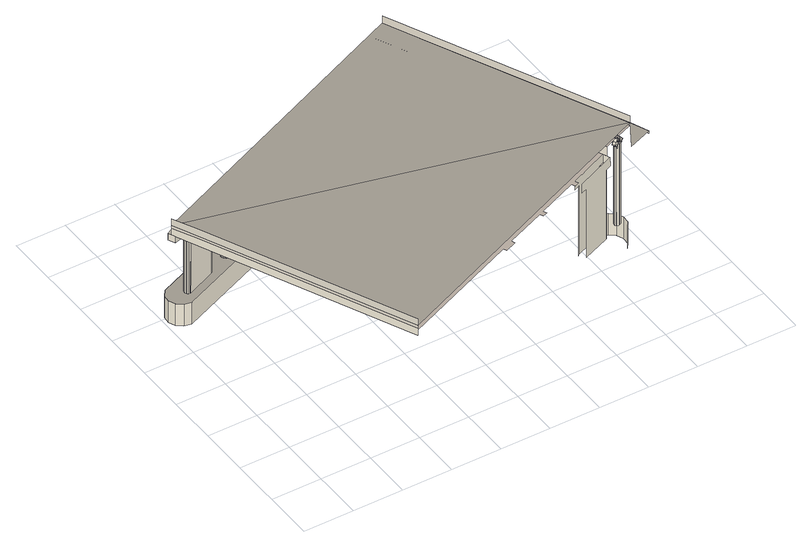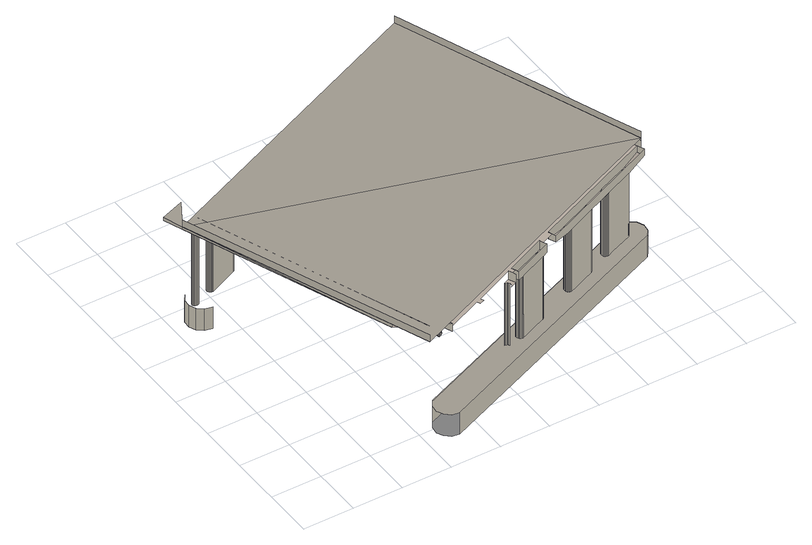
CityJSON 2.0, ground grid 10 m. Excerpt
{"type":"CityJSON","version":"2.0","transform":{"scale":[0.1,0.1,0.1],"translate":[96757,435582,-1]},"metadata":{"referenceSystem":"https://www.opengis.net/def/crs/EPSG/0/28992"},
"CityObjects":{
"bridge1":{"type":"Bridge","attributes":{"name":"Van Brienenoordbrug"},"children":["bridge1-1","bridge1-2","bridge1-3","bridge1-4","bridge1-5","bridge1-6","bridge1-7","bridge1-8","bridge1-9","bridge1-10","bridge1-11","bridge1-12","bridge1-13","bridge1-14","bridge1-15","bridge1-16","bridge1-17","bridge1-18","bridge1-19","bridge1-20","bridge1-21","bridge1-22","bridge1-23","bridge1-24","bridge1-25","bridge1-26","bridge1-27","bridge1-28","bridge1-29","bridge1-30","bridge1-31","bridge1-32","bridge1-33","bridge1-34","bridge1-35","bridge1-36","bridge1-37","bridge1-38","bridge1-39","bridge1-40","bridge1-41","bridge1-42","bridge1-43","bridge1-44","bridge1-45","bridge1-46","bridge1-47","bridge1-48","bridge1-49","bridge1-50","bridge1-51","bridge1-52","bridge1-53","bridge1-54","bridge1-55","bridge1-56","bridge1-57","bridge1-58","bridge1-59","bridge1-60","bridge1-61","bridge1-62","bridge1-63","bridge1-64","bridge1-65","bridge1-66","bridge1-67","bridge1-68","bridge1-69","bridge1-70","bridge1-71","bridge1-72","bridge1-73","bridge1-74","bridge1-75","bridge1-76","bridge1-77","bridge1-78","bridge1-79","bridge1-80","bridge1-81","bridge1-82","bridge1-83","bridge1-84","bridge1-85","bridge1-86","bridge1-87","bridge1-88","bridge1-89","bridge1-90","bridge1-91","bridge1-92","bridge1-93"],"geometry":[{"type":"MultiSurface","lod":"2","boundaries":[[[0,1,2,3,4]],[[5,6,7,8]],[[6,9,10,7]],[[11,5,8,12]],[[4,13,14,0]],[[9,15,16,10]],[[2,17,18,19,20]],[[21,11,12,22]],[[23,24,25,26]],[[26,25,27,28]],[[29,30,24,23]],[[28,27,31,32]],[[33,34,30,29]],[[13,35,36,37,31,27,25,24,30,34,38,39,40,41,14]],[[32,31,37,42]],[[43,38,34,33]],[[42,37,36,44]],[[45,39,38,43]],[[44,36,35,46]],[[47,40,39,45]],[[48,41,40,47]],[[49,50,41,48]],[[46,35,51,52,53]],[[52,51,54,55]],[[55,54,56,57]],[[58,59,50,49]],[[57,56,60,61]],[[62,63,59,58]],[[61,60,64,65]],[[66,67,63,62]],[[68,69,67,66]],[[65,64,70,71]],[[72,73,69,68]],[[71,70,74,75]],[[75,74,73,72]],[[13,4,3,76,77,78,79,80,81,51,35]],[[82,50,59,63,67,69,73,74,70,64,60,56,54,51,81,83,84,85,86,87,88,89,90,91,92,93]],[[94,95,96,1,0,14,41,50,82,97]],[[98,88,87,99]],[[100,89,88,98]],[[99,87,86,101]],[[101,86,85,102]],[[103,90,89,100]],[[102,85,84,104]],[[105,91,90,103]],[[104,84,83,106]],[[107,92,91,105]],[[106,83,81,108]],[[109,93,92,107]],[[110,82,93,109]],[[111,97,82,110]],[[108,81,80,112,113]],[[112,80,114,115]],[[115,114,116,117]],[[118,119,97,111]],[[117,116,120,121]],[[122,123,119,118]],[[121,120,124,125]],[[126,127,123,122]],[[94,97,119,123,127,128,129,130,131,124,120,116,114,80,79]],[[132,128,127,126]],[[125,124,131,133]],[[134,129,128,132]],[[133,131,130,135]],[[135,130,129,134]],[[136,137,138]],[[79,78,95,94]],[[139,140,141,142,143,144,145,17,2,1,96,146,147,148,149,150,151,152,153]],[[78,77,146,96,95]],[[154,148,147,155,156]],[[157,158,159,160]],[[161,162,158,157]],[[160,159,163,164]],[[165,166,162,161]],[[164,163,167,168]],[[169,154,156,170,171,172,167,163,159,158,162,166,173,174,175]],[[168,167,172,176]],[[177,173,166,165]],[[176,172,171,178]],[[179,174,173,177]],[[178,171,170,180]],[[181,175,174,179]],[[15,182,183,16]],[[184,169,175,181]],[[185,22,12,8,7,10,16,183,186,187,188,189]],[[190,21,22,185]],[[21,190,191,192,193,194,195,182,15,9,6,5,11]],[[169,184,196,197]],[[198,199,180,170,200]],[[155,201,202,200,170,156]],[[154,169,197,203,149,148]],[[198,200,204,205]],[[205,204,206,207]],[[208,209,197,196]],[[207,206,210,211]],[[212,213,209,208]],[[211,210,214,215]],[[216,217,213,212]],[[200,202,203,197,209,213,217,218,219,220,221,214,210,206,204]],[[215,214,221,222]],[[223,218,217,216]],[[224,219,218,223]],[[222,221,220,225,226]],[[226,225,220,219,224]],[[202,201,150,149,203]],[[227,152,151,228,229]],[[230,231,232,233]],[[234,235,231,230]],[[236,227,229,237,238,239,240,241,242,232,231,235,243,244,245]],[[246,243,235,234]],[[247,244,243,246]],[[248,245,244,247]],[[249,236,245,248]],[[143,142,250,251,252,253,254,255,256,257,258,259,260,261,262,263,264,265,266]],[[136,267,268,137]],[[269,270,271,272]],[[273,274,270,269]],[[275,255,254,276,277,278,274,273]],[[279,280,281,282,283,284,285,286,287]],[[253,252,288,289]],[[290,291,278,277]],[[287,286,292,293]],[[294,295,291,290]],[[296,289,288]],[[293,292,297,298]],[[299,300,295,294]],[[298,297,301,302]],[[303,304,300,299]],[[277,276,279,287,293,298,302,305,306,307,308,303,299,294,290]],[[302,301,309,305]],[[308,310,304,303]],[[305,309,311,306]],[[307,312,310,308]],[[306,311,312,307]],[[276,254,253,313,280,279]],[[314,315,316,317]],[[289,296,318,319,320]],[[321,322,323,324]],[[315,325,326,316]],[[327,321,324,328]],[[325,327,328,326]],[[136,329,330]]],"semantics":{"surfaces":[{"type":"WallSurface"},{"type":"OuterCeilingSurface"},{"type":"OuterFloorSurface"},{"type":"GroundSurface"}],"values":[0,0,0,0,1,0,0,0,0,0,0,0,0,1,0,0,0,0,0,0,0,0,0,0,0,0,0,0,0,0,0,0,0,0,0,0,1,0,0,0,0,0,0,0,0,0,0,0,0,0,0,0,0,0,0,0,0,0,0,1,0,0,0,0,0,2,1,1,0,0,0,0,0,0,0,1,0,0,0,0,0,0,0,0,3,0,2,0,0,0,0,0,0,0,0,0,0,0,1,0,0,0,0,0,0,0,0,0,1,0,0,0,0,1,2,0,0,0,0,0,0,0,0,1,0,0,0,0,1,0,0,0,0,0,0,0,1,0,0,0,0,2]}}]},
"bridge1-1":{"type":"BridgeInstallation","parents":["bridge1"],"geometry":[{"type":"MultiSurface","lod":"2","boundaries":[[[138,137,20,19,18]]]}]},
"bridge1-2":{"type":"BridgeInstallation","parents":["bridge1"],"geometry":[{"type":"MultiSurface","lod":"2","boundaries":[[[331,332,333,137,138]]]}]},
"bridge1-3":{"type":"BridgeInstallation","parents":["bridge1"],"geometry":[{"type":"MultiSurface","lod":"2","boundaries":[[[334,335,336,337]]]}]},
"bridge1-4":{"type":"BridgeInstallation","parents":["bridge1"],"geometry":[{"type":"MultiSurface","lod":"2","boundaries":[[[338,339,335,334]]]}]},
"bridge1-5":{"type":"BridgeInstallation","parents":["bridge1"],"geometry":[{"type":"MultiSurface","lod":"2","boundaries":[[[337,336,340,341]]]}]},
"bridge1-6":{"type":"BridgeInstallation","parents":["bridge1"],"geometry":[{"type":"MultiSurface","lod":"2","boundaries":[[[342,343,339,338]]]}]},
"bridge1-7":{"type":"BridgeInstallation","parents":["bridge1"],"geometry":[{"type":"MultiSurface","lod":"2","boundaries":[[[344,345,341,340]]]}]},
"bridge1-8":{"type":"BridgeInstallation","parents":["bridge1"],"geometry":[{"type":"MultiSurface","lod":"2","boundaries":[[[346,347,343,342]]]}]},
"bridge1-9":{"type":"BridgeInstallation","parents":["bridge1"],"geometry":[{"type":"MultiSurface","lod":"2","boundaries":[[[348,349,345,344,350]]]}]},
"bridge1-10":{"type":"BridgeInstallation","parents":["bridge1"],"geometry":[{"type":"MultiSurface","lod":"2","boundaries":[[[351,352,347,346]]]}]},
"bridge1-11":{"type":"BridgeInstallation","parents":["bridge1"],"geometry":[{"type":"MultiSurface","lod":"2","boundaries":[[[348,350,353,354]]]}]},
"bridge1-12":{"type":"BridgeInstallation","parents":["bridge1"],"geometry":[{"type":"MultiSurface","lod":"2","boundaries":[[[355,356,352,351]]]}]},
"bridge1-13":{"type":"BridgeInstallation","parents":["bridge1"],"geometry":[{"type":"MultiSurface","lod":"2","boundaries":[[[357,358,354,353]]]}]},
"bridge1-14":{"type":"BridgeInstallation","parents":["bridge1"],"geometry":[{"type":"MultiSurface","lod":"2","boundaries":[[[357,356,355,358]]]}]},
"bridge1-15":{"type":"BridgeInstallation","parents":["bridge1"],"geometry":[{"type":"MultiSurface","lod":"2","boundaries":[[[359,360,361,362]]]}]},
"bridge1-16":{"type":"BridgeInstallation","parents":["bridge1"],"geometry":[{"type":"MultiSurface","lod":"2","boundaries":[[[363,359,362,364]]]}]},
"bridge1-17":{"type":"BridgeInstallation","parents":["bridge1"],"geometry":[{"type":"MultiSurface","lod":"2","boundaries":[[[365,366,361,360]]]}]},
"bridge1-18":{"type":"BridgeInstallation","parents":["bridge1"],"geometry":[{"type":"MultiSurface","lod":"2","boundaries":[[[367,363,364,368]]]}]},
"bridge1-19":{"type":"BridgeInstallation","parents":["bridge1"],"geometry":[{"type":"MultiSurface","lod":"2","boundaries":[[[361,369,370,371,372,373,374,375,376,368,364,362]]]}]},
"bridge1-20":{"type":"BridgeInstallation","parents":["bridge1"],"geometry":[{"type":"MultiSurface","lod":"2","boundaries":[[[367,368,376]]]}]},
"bridge1-21":{"type":"BridgeInstallation","parents":["bridge1"],"geometry":[{"type":"MultiSurface","lod":"2","boundaries":[[[377,367,376,375]]]}]},
"bridge1-22":{"type":"BridgeInstallation","parents":["bridge1"],"geometry":[{"type":"MultiSurface","lod":"2","boundaries":[[[378,379,380,360,359,363,367,377,381,382,383,384,385]]]}]},
"bridge1-23":{"type":"BridgeInstallation","parents":["bridge1"],"geometry":[{"type":"MultiSurface","lod":"2","boundaries":[[[361,386,369]]]}]},
"bridge1-24":{"type":"BridgeInstallation","parents":["bridge1"],"geometry":[{"type":"MultiSurface","lod":"2","boundaries":[[[381,377,375,374]]]}]},
"bridge1-25":{"type":"BridgeInstallation","parents":["bridge1"],"geometry":[{"type":"MultiSurface","lod":"2","boundaries":[[[382,381,374,373]]]}]},
"bridge1-26":{"type":"BridgeInstallation","parents":["bridge1"],"geometry":[{"type":"MultiSurface","lod":"2","boundaries":[[[360,380,387]]]}]},
"bridge1-27":{"type":"BridgeInstallation","parents":["bridge1"],"geometry":[{"type":"MultiSurface","lod":"2","boundaries":[[[383,382,373,372]]]}]},
"bridge1-28":{"type":"BridgeInstallation","parents":["bridge1"],"geometry":[{"type":"MultiSurface","lod":"2","boundaries":[[[388,320,389,366,365]]]}]},
"bridge1-29":{"type":"BridgeInstallation","parents":["bridge1"],"geometry":[{"type":"MultiSurface","lod":"2","boundaries":[[[390,391,392,393]]]}]},
"bridge1-30":{"type":"BridgeInstallation","parents":["bridge1"],"geometry":[{"type":"MultiSurface","lod":"2","boundaries":[[[370,394,371]]]}]},
"bridge1-31":{"type":"BridgeInstallation","parents":["bridge1"],"geometry":[{"type":"MultiSurface","lod":"2","boundaries":[[[371,394,392,391,395,384,383,372]]]}]},
"bridge1-32":{"type":"BridgeInstallation","parents":["bridge1"],"geometry":[{"type":"MultiSurface","lod":"2","boundaries":[[[393,392,394,370,369,396]]]}]},
"bridge1-33":{"type":"BridgeInstallation","parents":["bridge1"],"geometry":[{"type":"MultiSurface","lod":"2","boundaries":[[[394,395,391,392]]]}]},
"bridge1-34":{"type":"BridgeInstallation","parents":["bridge1"]},
"bridge1-35":{"type":"BridgeInstallation","parents":["bridge1"],"geometry":[{"type":"MultiSurface","lod":"2","boundaries":[[[397,398,395,391,390]]]}]},
"bridge1-36":{"type":"BridgeInstallation","parents":["bridge1"],"geometry":[{"type":"MultiSurface","lod":"2","boundaries":[[[395,394,370,398]]]}]},
"bridge1-37":{"type":"BridgeInstallation","parents":["bridge1"],"geometry":[{"type":"MultiSurface","lod":"2","boundaries":[[[384,395,398,385]]]}]},
"bridge1-38":{"type":"BridgeInstallation","parents":["bridge1"],"geometry":[{"type":"MultiSurface","lod":"2","boundaries":[[[399,378,398,370]]]}]},
"bridge1-39":{"type":"BridgeInstallation","parents":["bridge1"],"geometry":[{"type":"MultiSurface","lod":"2","boundaries":[[[400,379,378,399]]]}]},
"bridge1-40":{"type":"BridgeInstallation","parents":["bridge1"],"geometry":[{"type":"MultiSurface","lod":"2","boundaries":[[[385,398,378]]]}]},
"bridge1-41":{"type":"BridgeInstallation","parents":["bridge1"]},
"bridge1-42":{"type":"BridgeInstallation","parents":["bridge1"],"geometry":[{"type":"MultiSurface","lod":"2","boundaries":[[[396,369,386,401]]]}]},
"bridge1-43":{"type":"BridgeInstallation","parents":["bridge1"]},
"bridge1-44":{"type":"BridgeInstallation","parents":["bridge1"],"geometry":[{"type":"MultiSurface","lod":"2","boundaries":[[[389,320,402]]]}]},
"bridge1-45":{"type":"BridgeInstallation","parents":["bridge1"],"geometry":[{"type":"MultiSurface","lod":"2","boundaries":[[[387,380,379,378,398,397,403]]]}]},
"bridge1-46":{"type":"BridgeInstallation","parents":["bridge1"],"geometry":[{"type":"MultiSurface","lod":"2","boundaries":[[[401,386,404,405]]]}]},
"bridge1-47":{"type":"BridgeInstallation","parents":["bridge1"],"geometry":[{"type":"MultiSurface","lod":"2","boundaries":[[[406,407,387,403]]]}]},
"bridge1-48":{"type":"BridgeInstallation","parents":["bridge1"],"geometry":[{"type":"MultiSurface","lod":"2","boundaries":[[[369,408,409,410,411,400,399,370]]]}]},
"bridge1-49":{"type":"BridgeInstallation","parents":["bridge1"],"geometry":[{"type":"MultiSurface","lod":"2","boundaries":[[[412,413,414,408,369,361,366,389],[352,356,357,353,350,344,340,336,335,339,343,347]]]}]},
"bridge1-50":{"type":"BridgeInstallation","parents":["bridge1"]},
"bridge1-51":{"type":"BridgeInstallation","parents":["bridge1"]},
"bridge1-52":{"type":"BridgeInstallation","parents":["bridge1"],"geometry":[{"type":"MultiSurface","lod":"2","boundaries":[[[404,415,408,369,386]]]}]},
"bridge1-53":{"type":"BridgeInstallation","parents":["bridge1"],"geometry":[{"type":"MultiSurface","lod":"2","boundaries":[[[407,387,380,416,417]]]}]},
"bridge1-54":{"type":"BridgeInstallation","parents":["bridge1"],"geometry":[{"type":"MultiSurface","lod":"2","boundaries":[[[379,418,416,380]]]}]},
"bridge1-55":{"type":"BridgeInstallation","parents":["bridge1"]},
"bridge1-56":{"type":"BridgeInstallation","parents":["bridge1"],"geometry":[{"type":"MultiSurface","lod":"2","boundaries":[[[419,420,421,422,423,424,425,426,427,428,429,430,431,432,388,365,360,380,416,433,434]]]}]},
"bridge1-57":{"type":"BridgeInstallation","parents":["bridge1"],"geometry":[{"type":"MultiSurface","lod":"2","boundaries":[[[405,404,415,435]]]}]},
"bridge1-58":{"type":"BridgeInstallation","parents":["bridge1"],"geometry":[{"type":"MultiSurface","lod":"2","boundaries":[[[436,417,407,406]]]}]},
"bridge1-59":{"type":"BridgeInstallation","parents":["bridge1"],"geometry":[{"type":"MultiSurface","lod":"2","boundaries":[[[435,415,408,437]]]}]},
"bridge1-60":{"type":"BridgeInstallation","parents":["bridge1"]},
"bridge1-61":{"type":"BridgeInstallation","parents":["bridge1"]},
"bridge1-62":{"type":"BridgeInstallation","parents":["bridge1"],"geometry":[{"type":"MultiSurface","lod":"2","boundaries":[[[438,439,440,418,416,417,436]]]}]},
"bridge1-63":{"type":"BridgeInstallation","parents":["bridge1"],"geometry":[{"type":"MultiSurface","lod":"2","boundaries":[[[410,440,418,411]]]}]},
"bridge1-64":{"type":"BridgeInstallation","parents":["bridge1"]},
"bridge1-65":{"type":"BridgeInstallation","parents":["bridge1"],"geometry":[{"type":"MultiSurface","lod":"2","boundaries":[[[439,440,410,409]]]}]},
"bridge1-66":{"type":"BridgeInstallation","parents":["bridge1"],"geometry":[{"type":"MultiSurface","lod":"2","boundaries":[[[408,409,441,442,443,437]]]}]},
"bridge1-67":{"type":"BridgeInstallation","parents":["bridge1"],"geometry":[{"type":"MultiSurface","lod":"2","boundaries":[[[444,441,409]]]}]},
"bridge1-68":{"type":"BridgeInstallation","parents":["bridge1"],"geometry":[{"type":"MultiSurface","lod":"2","boundaries":[[[441,445,439,409]]]}]},
"bridge1-69":{"type":"BridgeInstallation","parents":["bridge1"],"geometry":[{"type":"MultiSurface","lod":"2","boundaries":[[[446,418,440]]]}]},
"bridge1-70":{"type":"BridgeInstallation","parents":["bridge1"],"geometry":[{"type":"MultiSurface","lod":"2","boundaries":[[[446,440,439,447]]]}]},
"bridge1-71":{"type":"BridgeInstallation","parents":["bridge1"],"geometry":[{"type":"MultiSurface","lod":"2","boundaries":[[[445,441,442,448]]]}]},
"bridge1-72":{"type":"BridgeInstallation","parents":["bridge1"],"geometry":[{"type":"MultiSurface","lod":"2","boundaries":[[[449,448,445,439,438]]]}]},
"bridge1-73":{"type":"BridgeInstallation","parents":["bridge1"],"geometry":[{"type":"MultiSurface","lod":"2","boundaries":[[[443,442,448,449]]]}]},
"bridge1-74":{"type":"BridgeInstallation","parents":["bridge1"],"geometry":[{"type":"MultiSurface","lod":"2","boundaries":[[[447,439,445,450]]]}]},
"bridge1-75":{"type":"BridgeInstallation","parents":["bridge1"],"geometry":[{"type":"MultiSurface","lod":"2","boundaries":[[[450,445,448,442,441,444,451,452]]]}]},
"bridge1-76":{"type":"BridgeInstallation","parents":["bridge1"],"geometry":[{"type":"MultiSurface","lod":"2","boundaries":[[[319,419,434,413,412]]]}]},
"bridge1-77":{"type":"BridgeInstallation","parents":["bridge1"],"geometry":[{"type":"MultiSurface","lod":"2","boundaries":[[[453,452,451,454]]]}]},
"bridge1-78":{"type":"BridgeInstallation","parents":["bridge1"],"geometry":[{"type":"MultiSurface","lod":"2","boundaries":[[[433,407,417,416]]]}]},
"bridge1-79":{"type":"BridgeInstallation","parents":["bridge1"],"geometry":[{"type":"MultiSurface","lod":"2","boundaries":[[[414,408,415]]]}]},
"bridge1-80":{"type":"BridgeInstallation","parents":["bridge1"],"geometry":[{"type":"MultiSurface","lod":"2","boundaries":[[[455,453,454,456]]]}]},
"bridge1-81":{"type":"BridgeInstallation","parents":["bridge1"],"geometry":[{"type":"MultiSurface","lod":"2","boundaries":[[[457,455,456,458]]]}]},
"bridge1-82":{"type":"BridgeInstallation","parents":["bridge1"],"geometry":[{"type":"MultiSurface","lod":"2","boundaries":[[[459,457,458,460]]]}]},
"bridge1-83":{"type":"BridgeInstallation","parents":["bridge1"],"geometry":[{"type":"MultiSurface","lod":"2","boundaries":[[[409,408,414,461,462,463,460,458,456,454,451,444]]]}]},
"bridge1-84":{"type":"BridgeInstallation","parents":["bridge1"],"geometry":[{"type":"MultiSurface","lod":"2","boundaries":[[[433,416,418,446,447,450,452,453,455,457,459,464,465,466]]]}]},
"bridge1-85":{"type":"BridgeInstallation","parents":["bridge1"],"geometry":[{"type":"MultiSurface","lod":"2","boundaries":[[[464,459,460,463]]]}]},
"bridge1-86":{"type":"BridgeInstallation","parents":["bridge1"],"geometry":[{"type":"MultiSurface","lod":"2","boundaries":[[[267,268,467,468,136]]]}]},
"bridge1-87":{"type":"BridgeInstallation","parents":["bridge1"],"geometry":[{"type":"MultiSurface","lod":"2","boundaries":[[[465,464,463,462]]]}]},
"bridge1-88":{"type":"BridgeInstallation","parents":["bridge1"],"geometry":[{"type":"MultiSurface","lod":"2","boundaries":[[[433,414,413,434]]]}]},
"bridge1-89":{"type":"BridgeInstallation","parents":["bridge1"],"geometry":[{"type":"MultiSurface","lod":"2","boundaries":[[[466,465,462,461]]]}]},
"bridge1-90":{"type":"BridgeInstallation","parents":["bridge1"],"geometry":[{"type":"MultiSurface","lod":"2","boundaries":[[[433,466,461,414]]]}]},
"bridge1-91":{"type":"BridgeInstallation","parents":["bridge1"],"geometry":[{"type":"MultiSurface","lod":"2","boundaries":[[[136,296,267]]]}]},
"bridge1-92":{"type":"BridgeInstallation","parents":["bridge1"],"geometry":[{"type":"MultiSurface","lod":"2","boundaries":[[[296,136,318]]]}]},
"bridge1-93":{"type":"BridgeInstallation","parents":["bridge1"],"geometry":[{"type":"MultiSurface","lod":"2","boundaries":[[[136,330,469,318]]]}]}
},
"vertices":[
[6,466,199],[6,466,213],[3,473,213],[0,480,213],[0,480,199],[13,476,53],[7,489,53],[7,489,5],[13,476,5],[9,504,53],[9,504,5],[24,467,53],[24,467,5],[35,495,193],[41,481,193],[17,516,53],[17,516,5],[200,6,229],[200,6,245],[25,422,230],[3,473,228],[39,464,53],[39,464,5],[43,490,53],[43,490,193],[42,492,193],[42,492,53],[42,494,193],[42,494,53],[44,489,53],[44,489,193],[42,495,193],[42,495,53],[45,487,53],[45,487,193],[45,500,193],[44,498,193],[43,497,193],[46,486,193],[48,486,193],[50,485,193],[51,486,193],[43,497,53],[46,486,53],[44,498,53],[48,486,53],[45,500,53],[50,486,53],[51,486,53],[107,510,53],[107,510,193],[101,524,193],[101,524,53],[90,519,53],[103,524,193],[103,524,53],[105,523,193],[105,523,53],[109,511,53],[109,511,193],[106,523,193],[106,523,53],[110,512,53],[110,512,193],[108,522,193],[108,522,53],[110,514,53],[110,514,193],[111,516,53],[111,516,193],[109,521,193],[109,521,53],[110,517,53],[110,517,193],[110,519,193],[110,519,53],[8,484,213],[250,587,210],[250,587,196],[216,573,191],[205,568,191],[149,544,192],[155,530,192],[148,543,192],[147,541,192],[146,540,192],[146,538,192],[146,536,192],[147,535,192],[147,533,192],[149,532,192],[150,531,192],[152,530,192],[153,530,192],[222,559,191],[256,573,196],[256,573,211],[211,554,191],[147,535,52],[146,536,52],[147,533,52],[146,538,52],[146,540,52],[149,532,52],[147,541,52],[150,531,52],[148,543,52],[152,530,52],[149,544,52],[153,530,52],[155,530,52],[211,554,52],[205,568,52],[193,563,52],[207,568,191],[207,568,52],[209,568,191],[209,568,52],[213,555,52],[213,555,191],[210,567,191],[210,567,52],[214,557,52],[214,557,191],[212,566,191],[212,566,52],[214,558,52],[214,558,191],[214,560,191],[214,562,191],[214,563,191],[213,565,191],[214,560,52],[213,565,52],[214,562,52],[214,563,52],[796,260,250],[3,473,234],[200,6,251],[445,663,209],[454,666,209],[457,659,209],[529,690,208],[205,17,229],[198,14,229],[201,7,229],[253,580,211],[277,590,210],[280,583,211],[360,618,210],[357,625,210],[365,628,210],[368,621,210],[448,656,209],[280,583,191],[274,597,210],[274,597,191],[283,593,51],[283,593,191],[283,595,191],[283,595,51],[284,592,51],[284,592,191],[282,597,191],[282,597,51],[285,590,51],[285,590,191],[283,598,191],[283,598,51],[292,589,191],[286,603,191],[284,601,191],[283,600,191],[287,589,191],[288,589,191],[290,588,191],[283,600,51],[287,589,51],[284,601,51],[288,589,51],[286,603,51],[290,588,51],[540,734,53],[540,734,5],[292,589,51],[562,682,5],[555,731,5],[566,722,5],[572,709,5],[570,694,5],[562,682,53],[570,694,53],[572,709,53],[569,715,53],[566,722,53],[555,731,53],[348,613,50],[348,613,191],[342,627,50],[330,621,50],[342,627,191],[354,632,209],[354,632,191],[360,618,191],[343,627,191],[343,627,50],[345,626,191],[345,626,50],[349,614,50],[349,614,191],[347,626,191],[347,626,50],[350,615,50],[350,615,191],[348,625,191],[348,625,50],[351,617,50],[351,617,191],[351,618,191],[351,620,191],[350,622,191],[349,623,191],[349,623,50],[351,618,50],[351,620,50],[350,622,51],[350,622,50],[368,621,191],[362,635,209],[362,635,191],[373,630,51],[373,630,191],[372,631,191],[372,631,51],[374,628,51],[374,628,191],[380,626,191],[374,640,191],[373,639,191],[372,638,191],[371,636,191],[371,634,191],[371,633,191],[375,627,191],[377,627,191],[379,626,191],[375,627,51],[377,627,51],[379,626,51],[380,626,51],[537,694,208],[534,700,208],[534,701,208],[732,233,224],[729,240,224],[649,206,225],[652,199,225],[643,195,225],[640,202,225],[560,168,226],[563,161,226],[554,157,226],[551,164,226],[471,130,227],[474,123,227],[451,113,227],[448,120,227],[627,656,235],[597,728,233],[659,210,206],[659,210,53],[658,208,53],[658,208,206],[661,211,206],[661,211,53],[649,206,206],[729,240,206],[717,235,206],[717,235,52],[735,226,206],[734,226,225],[727,223,225],[655,192,225],[655,192,206],[667,197,206],[667,197,53],[723,221,52],[723,221,206],[534,701,226],[732,233,244],[719,235,206],[719,235,52],[724,222,52],[724,222,206],[720,235,206],[720,235,52],[628,657,229],[725,223,52],[725,223,206],[722,234,206],[722,234,52],[726,225,52],[726,225,206],[723,233,206],[723,233,52],[726,227,206],[726,229,206],[725,230,206],[724,232,206],[726,227,52],[724,232,52],[726,229,52],[725,230,52],[732,232,224],[744,274,57],[759,271,57],[759,271,9],[744,274,9],[796,260,244],[765,247,244],[757,244,244],[775,234,57],[767,222,57],[767,222,9],[775,234,9],[770,262,57],[770,262,9],[776,249,57],[776,249,9],[764,205,251],[811,223,251],
[200,6,266],[25,422,251],[3,473,249],
[560,708,221],[756,246,239],[756,246,241],[561,708,224],
[561,708,219],[757,246,236],
[758,247,243],[562,709,226],
[563,709,218],[758,247,235],
[760,248,244],[564,710,226],
[565,710,217],[760,248,234],
[566,711,226],[565,710,226],[762,249,243],
[567,711,218],[762,249,235],
[764,249,241],[568,711,224],
[568,712,220],[764,250,237],
[764,250,239],[569,712,222],
[752,238,234],[751,238,234],[749,243,234],[750,244,234],
[753,238,233],[750,244,233],
[755,239,239],[752,245,239],
[754,239,232],[751,244,232],
[755,246,234],[755,246,226],[755,246,227],[754,245,228],[754,245,229],[753,245,230],[753,245,231],[752,245,232],
[755,239,231],
[758,240,225],[758,240,224],[758,240,234],[756,239,230],[756,240,229],[757,240,228],[757,240,227],[757,240,226],
[756,249,234],
[760,239,234],
[759,241,244],[756,246,244],
[756,242,52],[756,242,228],[755,243,228],[755,243,52],
[755,244,227],
[756,242,227],
[755,246,52],
[757,241,52],[757,241,226],
[755,246,225],
[755,246,224],
[756,249,52],
[757,245,244],
[760,239,52],
[759,251,234],[759,251,52],
[763,240,52],[763,240,234],
[765,250,234],[765,250,226],[765,250,225],[764,250,224],
[764,250,244],[768,251,239],[771,253,234],
[762,251,234],
[767,244,234],[766,242,234],
[767,244,224],
[766,244,244],[763,242,244],[765,243,243],[766,244,242],[767,244,239],[767,244,237],[765,243,235],[763,243,234],[761,242,235],[759,241,236],[758,241,239],[759,241,241],[760,241,243],[762,242,244],[774,247,234],[770,246,239],
[762,251,52],
[766,242,52],
[765,250,52],
[767,245,52],[767,245,226],[767,245,225],
[766,249,227],[766,248,228],[766,248,52],
[765,250,227],
[767,247,227],
[767,244,225],
[767,244,226],
[767,248,228],
[767,248,52],
[768,245,227],
[766,250,228],[768,245,228],
[769,245,229],[766,251,229],
[769,245,230],[767,251,230],
[770,245,231],[767,251,231],
[770,246,232],[768,251,232],
[770,252,234],[770,252,233],[769,252,232],
[771,246,232],[772,246,233],[773,247,234],
[597,728,248],[796,260,265],
[811,223,245]
]}
